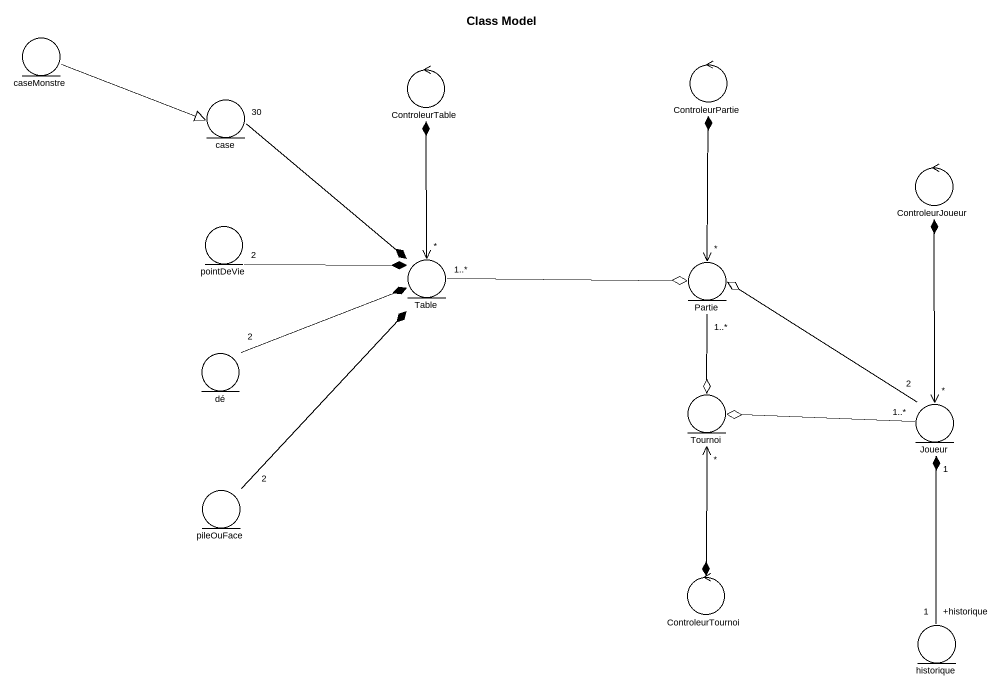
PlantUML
@startuml
title Class Model
entity caseMonstre
control ControleurTable
control ControleurPartie
entity case
control ControleurJoueur
entity pointDeVie
entity Table
entity Partie
entity dé
entity Tournoi
entity Joueur
entity pileOuFace
control ControleurTournoi
entity historique
caseMonstre -right-|> case
case "30" --* Table
pointDeVie "2" -right-* Table
Table "*" <-up-* ControleurTable
Table "1..*" -right-o Partie
Partie "*" <-up-* ControleurPartie
dé "2" -right-* Table
Tournoi o-up- "1..*" Partie
Tournoi "*" <--* ControleurTournoi
Joueur "*" <-up-* ControleurJoueur
Joueur "2" -up-o Partie
Joueur "1..*" -left-o Tournoi
pileOuFace "2" -up-* Table
historique "+historique\n1" -up-* "1" Joueur
@enduml
